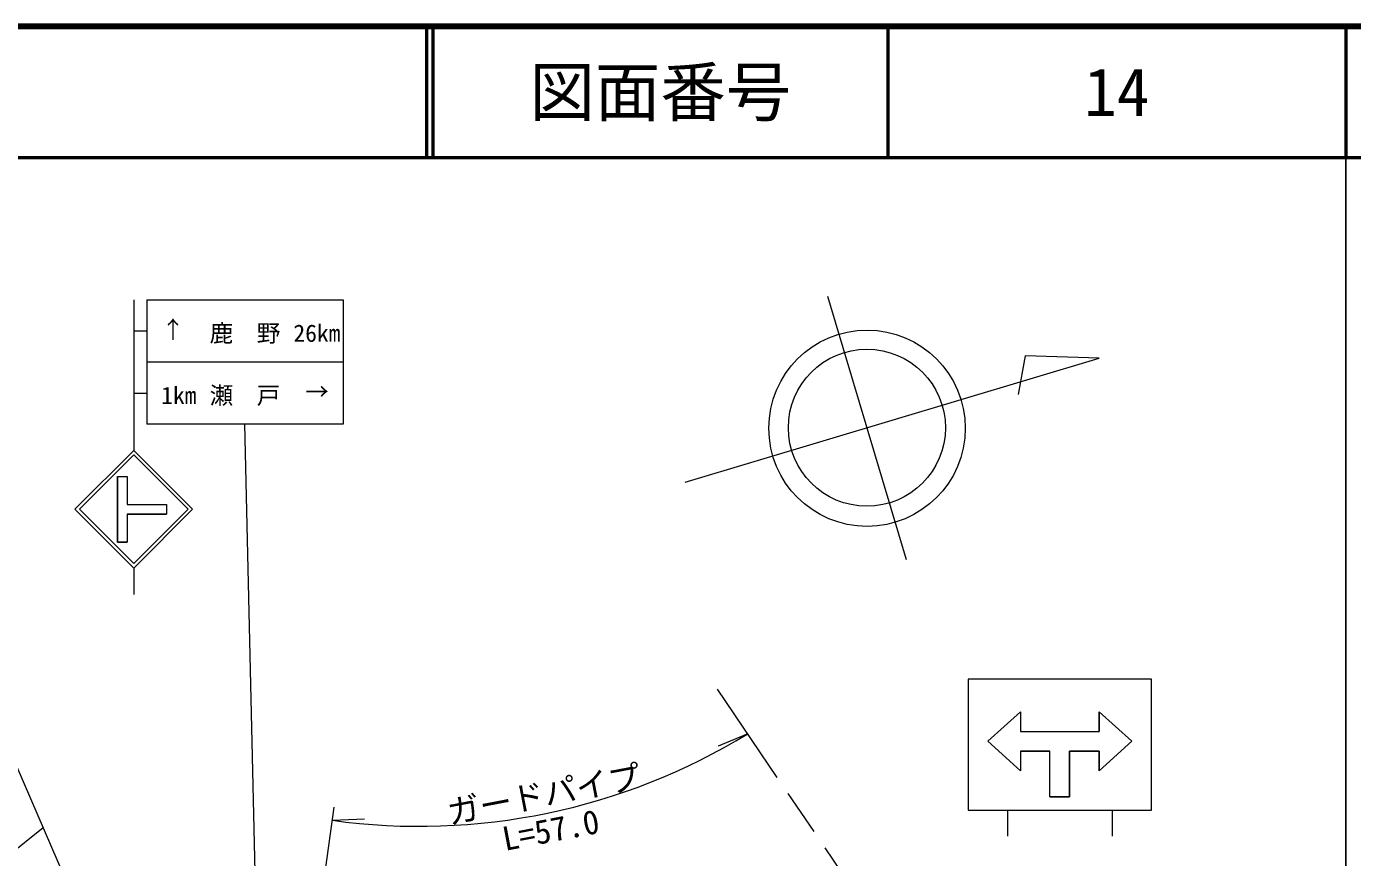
# Model space of a CAD drawing. Units: millimetres, scale not verified. Extents: x 40000 to 680000, y 20000 to 380000.
# Drawn here: x 478201 to 579500, y 316518 to 380000 of the extents above; entities that cross this region are included whole.
import ezdxf
from ezdxf.enums import TextEntityAlignment as Align

# ---------------------------------------------------------------- set-up
doc = ezdxf.new("R2010")
doc.units = ezdxf.units.MM
doc.header["$LTSCALE"] = 1000
doc.linetypes.add('CHAIN', pattern=[18.5, 12, -1.5, 3.5, -1.5])
for name, color, linetype, lineweight in [('M-BGD', 7, 'Continuous', 13), ('M-BMK', 2, 'CHAIN', 13), ('M-BMK-SRVR', 3, 'Continuous', 13), ('M-STR-HTXT', 7, 'Continuous', 13), ('M-STR-STRC', 7, 'Continuous', 13), ('M-TTL', 2, 'Continuous', 140), ('M-TTL-BAND', 7, 'Continuous', 25), ('M-TTL-LINE', 7, 'Continuous', 50)]:
    doc.layers.add(name, color=color, linetype=linetype, lineweight=lineweight)
doc.layers.add('M-TTL-TXT', color=7, linetype='Continuous')
doc.styles.add('ＭＳ ゴシック', font='')
doc.styles.get('ＭＳ ゴシック').set_extended_font_data('MS Gothic')

msp = doc.modelspace()

# ---------------------------------------------------------------- linework, layer by layer
at = {"layer": 'M-BGD'}
msp.add_line((476752, 316620), (479460, 318805), dxfattribs=at)
msp.add_lwpolyline([(468148, 308217), (468139, 309030), (466421, 316337), (467894, 318728), (469964, 320905), (471499, 320986), (473760, 320124), (474680, 319189), (479943, 312664), (483830, 308713), (475286, 328446)], dxfattribs=at)
at = {"layer": 'M-BMK'}
msp.add_line((577114, 261407), (530977, 329385), dxfattribs=at)
at = {"layer": 'M-BMK-SRVR'}
for p, q in [((539394, 359411), (545411, 339292)), ((528511, 345196), (560155, 354661)), ((554491, 354852), (553970, 351897)), ((560155, 354661), (554491, 354852))]:
    msp.add_line(p, q, dxfattribs=at)
for centre, radius in [((542415, 349311), 7500), ((542402, 349351), 6000)]:
    msp.add_circle(centre, radius, dxfattribs=at)
at = {"layer": 'M-STR-HTXT'}
for p, q in [((496331, 287042), (494891, 349619)), ((533295, 325970), (531035, 325010)), ((497176, 287859), (501704, 320351)), ((501566, 319361), (504018, 319471))]:
    msp.add_line(p, q, dxfattribs=at)
msp.add_arc((508200, 366975), 48075, 262.06781, 301.46606, dxfattribs=at)
at = {"layer": 'M-STR-STRC'}
for p, q in [((486391, 359119), (486391, 347619)), ((487391, 359119), (502391, 359119)), ((487391, 359119), (487391, 349619)), ((502391, 359119), (502391, 349619)), ((486391, 356744), (487391, 356744)), ((502391, 354369), (487391, 354369)), ((486391, 351994), (487391, 351994)), ((502391, 349619), (487391, 349619)), ((481891, 343119), (486391, 347619)), ((490892, 343119), (486391, 347619)), ((482245, 343119), (486391, 347266)), ((490538, 343119), (486391, 347266)), ((485141, 345619), (485891, 345619)), ((485141, 345619), (485141, 340619)), ((485891, 345619), (485891, 343494)), ((485891, 343494), (488891, 343494)), ((488891, 343494), (488891, 342744)), ((481891, 343119), (486391, 338619)), ((482245, 343119), (486391, 338972)), ((485891, 342744), (488891, 342744)), ((485891, 342744), (485891, 340619)), ((486391, 338972), (490538, 343119)), ((486392, 338619), (490892, 343119)), ((485141, 340619), (485891, 340619)), ((486391, 338619), (486391, 336619)), ((550140, 330141), (550140, 321532)), ((564140, 330141), (550140, 330141)), ((564140, 320141), (564140, 330141)), ((554140, 327641), (551640, 325391)), ((554140, 327641), (554140, 326141)), ((560140, 327641), (560140, 326141)), ((560140, 327641), (562640, 325391)), ((551640, 325391), (554140, 323141)), ((554140, 326141), (556390, 326141)), ((554140, 326141), (560140, 326141)), ((556390, 326141), (557890, 326141)), ((557890, 326141), (560140, 326141)), ((562640, 325391), (560140, 323141)), ((556390, 324641), (554140, 324641)), ((554140, 324641), (556390, 324641)), ((554140, 324641), (554140, 323141)), ((556390, 321141), (556390, 324641)), ((560140, 324641), (557890, 324641)), ((557890, 324641), (560140, 324641)), ((557890, 321141), (557890, 324641)), ((560140, 324641), (560140, 323141)), ((550140, 321525), (550140, 320141)), ((556390, 321141), (557890, 321141)), ((550140, 320141), (564140, 320141)), ((553140, 320141), (553140, 318141)), ((561140, 320141), (561140, 318141))]:
    msp.add_line(p, q, dxfattribs=at)
msp.add_lwpolyline([(485141, 345619), (485891, 345619), (485891, 343494), (488891, 343494), (488891, 342744), (485891, 342744), (485891, 340619), (485141, 340619)], close=True, dxfattribs=at)
for points in [[(551640, 325391), (554140, 327641), (554140, 326141)], [(560140, 326141), (560140, 327641), (562640, 325391), (560140, 323141), (560140, 324641)], [(554140, 324641), (554140, 323141), (551640, 325391)], [(557890, 324641), (557890, 321141), (556390, 321141), (556390, 324641)]]:
    msp.add_lwpolyline(points, dxfattribs=at)
at = {"layer": 'M-TTL'}
msp.add_line((680000, 380000), (40000, 380000), dxfattribs=at)
at = {"layer": 'M-TTL-BAND'}
msp.add_line((579000, 20000), (579000, 370000), dxfattribs=at)
at = {"layer": 'M-TTL-LINE'}
for p, q in [((508747, 380000), (508747, 370000)), ((509247, 380000), (509247, 370000)), ((543997, 380000), (543997, 370000)), ((579000, 380000), (579000, 370000)), ((40000, 370000), (680000, 370000))]:
    msp.add_line(p, q, dxfattribs=at)

# ---------------------------------------------------------------- texts
at = {"layer": 'M-STR-HTXT', "style": 'ＭＳ ゴシック'}
msp.add_text('ガードパイプ', height=1833, rotation=10.877, dxfattribs=at).set_placement((518004, 319911), align=Align.BOTTOM_CENTER)
msp.add_text('L=57.0', height=1833, rotation=10.77, dxfattribs=at).set_placement((518079, 319518), align=Align.TOP_CENTER)
at = {"layer": 'M-STR-STRC', "style": 'ＭＳ ゴシック'}
for s, p in [('↑', (489391, 356854)), ('→', (500391, 352104))]:
    msp.add_text(s, height=1320, dxfattribs=at).set_placement(p, align=Align.MIDDLE_CENTER)
for s, p in [('鹿\u3000野', (492191, 355517)), ('26km', (498591, 355517)), (' 1km', (487591, 350767)), ('瀬\u3000戸', (492191, 350767))]:
    msp.add_text(s, height=1320, dxfattribs=at).set_placement(p, align=Align.BOTTOM_LEFT)
at = {"layer": 'M-TTL-TXT', "style": 'ＭＳ ゴシック'}
for s, p in [('図面番号', (526622, 375000)), ('14', (561497, 375000))]:
    msp.add_text(s, height=3666, dxfattribs=at).set_placement(p, align=Align.MIDDLE_CENTER)

doc.saveas('drawing.dxf')
